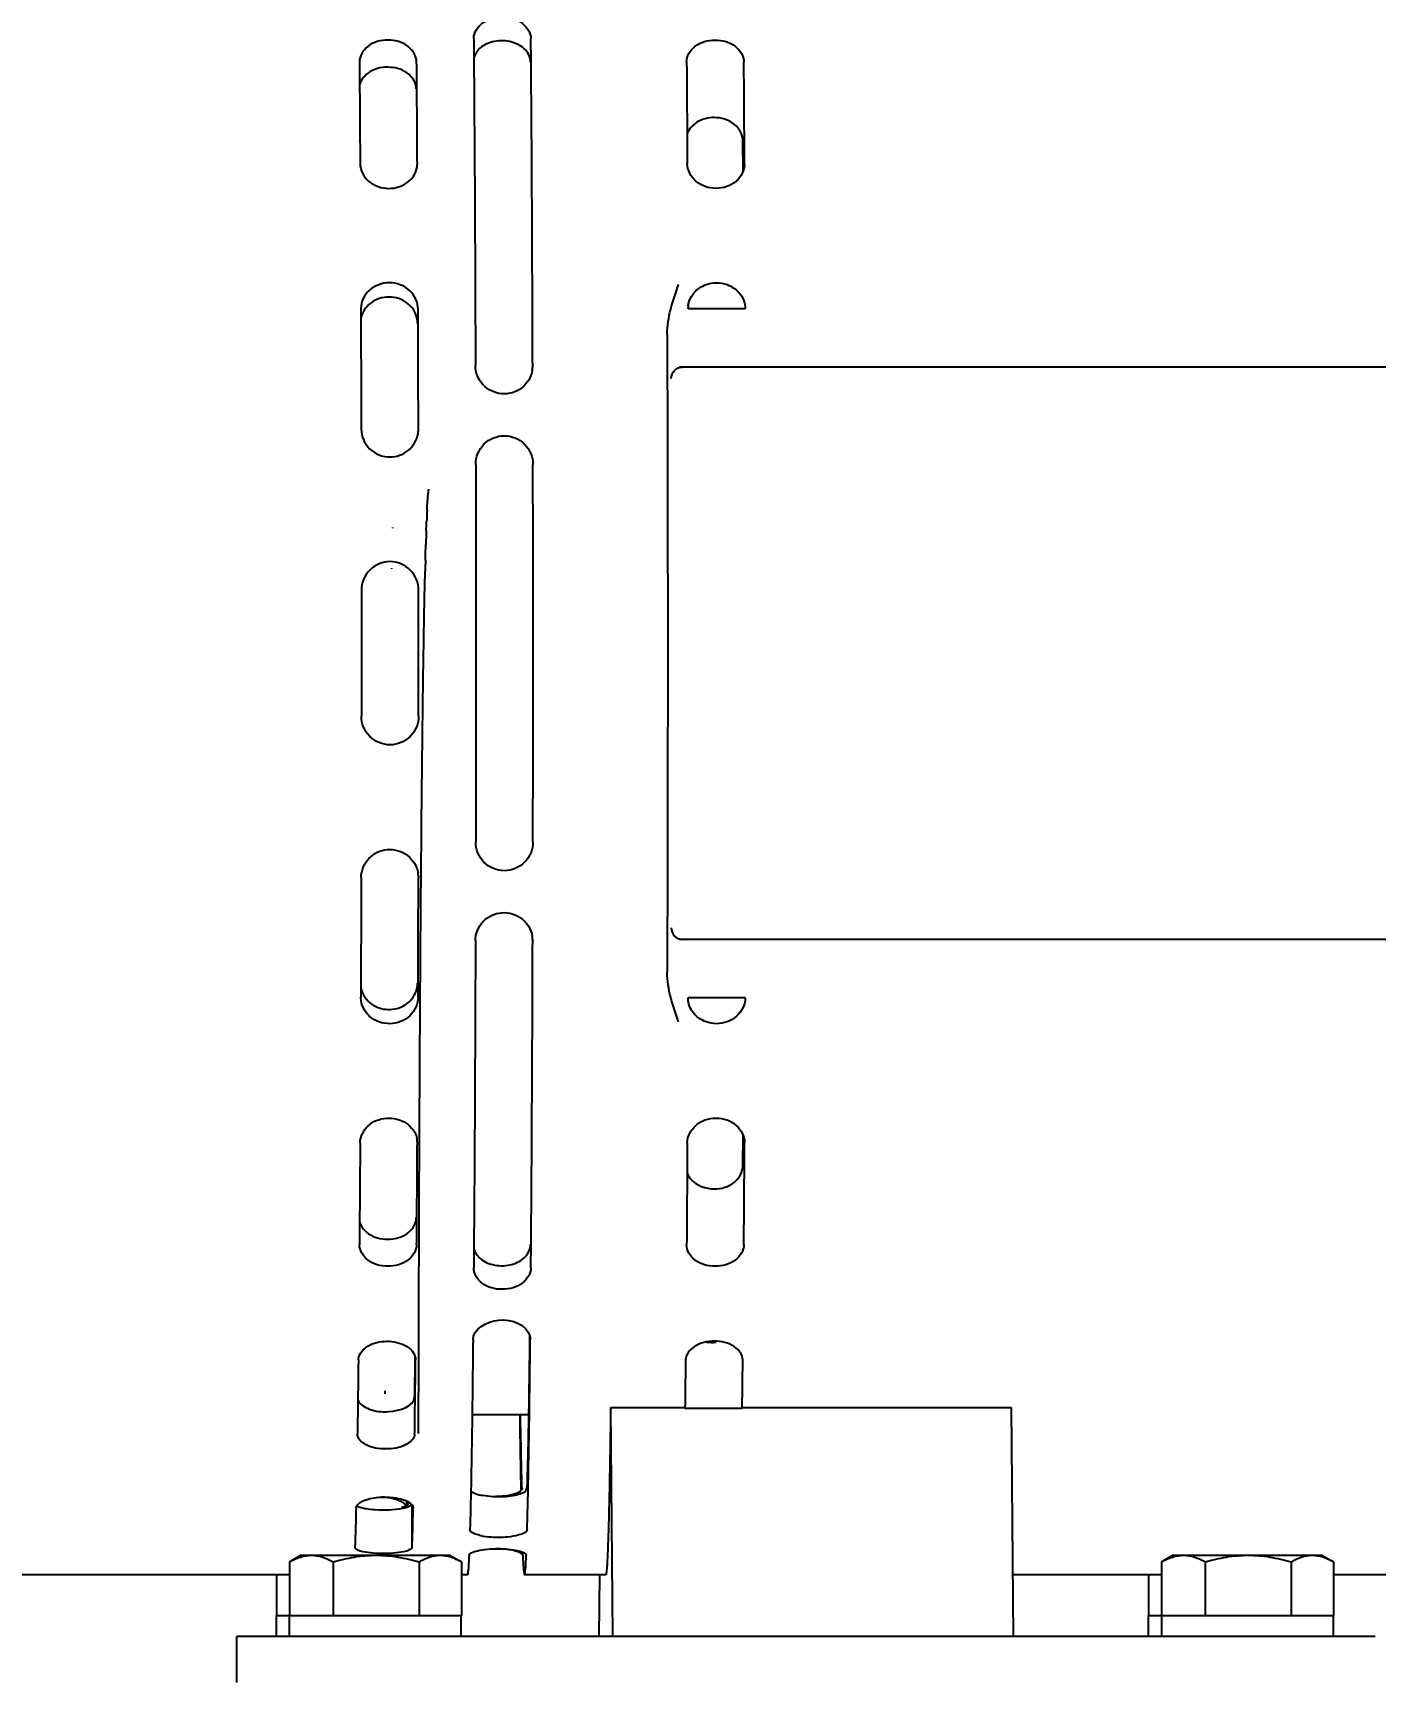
# Model space of a CAD drawing. Header units: millimetres. Extents: x 6781 to 13993, y -7973 to 4183.
# Drawn here: x 9689 to 9806.3, y 2970.1 to 3113.8 of the extents above; entities that cross this region are included whole.
import ezdxf

# ---------------------------------------------------------------- set-up
doc = ezdxf.new("R2010")
doc.units = ezdxf.units.MM
doc.header["$LTSCALE"] = 307.34
doc.header["$PDMODE"] = 3
doc.header["$PDSIZE"] = 8
doc.layers.get('0').update_dxf_attribs({"linetype": 'CONTINUOUS'})
doc.layers.get('Defpoints').update_dxf_attribs({"linetype": 'CONTINUOUS'})
doc.layers.add('02___PRT_ALL_AXES', color=7, linetype='CONTINUOUS')
doc.styles.get("Standard").update_dxf_attribs({"font": 'calibri.ttf'})
doc.dimstyles.new('DIMSTYLE_1', dxfattribs={"dimtxt": 40, "dimasz": 35, "dimexe": 1.5, "dimexo": 1, "dimgap": 1, "dimtad": 1, "dimdsep": 46, "dimtxsty": 'Standard', "dimblk": '_FILLED', "dimblk1": '_FILLED', "dimblk2": '_FILLED', "dimcen": 0.09, "dimazin": 2, "dimtp": 0.01, "dimtm": 0.01, "dimtfac": 1, "dimtofl": 0, "dimtmove": 0, "dimatfit": 3, "dimldrblk": '_FILLED', "dimfxl": 1, "dimtolj": 1, "dimarcsym": 0})
doc.dimstyles.new('DIMSTYLE_2', dxfattribs={"dimtxt": 35, "dimasz": 35, "dimexe": 1.5, "dimexo": 1, "dimgap": 0.875, "dimtad": 1, "dimdec": 0, "dimdsep": 46, "dimtxsty": 'Standard', "dimblk": '_FILLED', "dimblk1": '_FILLED', "dimblk2": '_FILLED', "dimcen": 0.09, "dimazin": 2, "dimtp": 0.01, "dimtm": 0.01, "dimtfac": 1, "dimtdec": 0, "dimtofl": 0, "dimtmove": 0, "dimatfit": 3, "dimldrblk": '_FILLED', "dimfxl": 1, "dimtolj": 1, "dimarcsym": 0})

# ---------------------------------------------------------------- blocks, each defined once
blk = doc.blocks.new('_FILLED')
at = {"color": 0, "linetype": 'ByBlock'}
blk.add_solid([(0, 0), (-1, 0.2143), (-1, -0.2143)], dxfattribs=at)
blk = doc.blocks.new('*D571')
at = {"color": 0, "linetype": 'Continuous', "lineweight": -2}
for p, q in [((9589.65, 3277.66), (10068.38, 3277.66)), ((10066.88, 3242.66), (10066.88, 3096.08)), ((9972.97, 3061.08), (10068.38, 3061.08))]:
    blk.add_line(p, q, dxfattribs=at)
at = {"layer": 'Defpoints', "color": 0}
for p in [(9588.65, 3277.66), (9971.97, 3061.08), (10066.88, 3061.08)]:
    blk.add_point(p, dxfattribs=at)
at = {"color": 0, "linetype": 'ByBlock', "lineweight": -2, "xscale": 35, "yscale": 35, "zscale": 35}
for p, rotation in [((10066.88, 3277.66), 90), ((10066.88, 3061.08), 270)]:
    blk.add_blockref('_FILLED', p, dxfattribs=dict(at, rotation=rotation))
at = {"color": 0, "lineweight": 25, "insert": (10048.25, 3169.37), "char_height": 35, "attachment_point": 5, "rotation": 90}
blk.add_mtext('\\A1;\\A1;217', dxfattribs=at)
blk = doc.blocks.new('*D575')
at = {"color": 0, "linetype": 'Continuous', "lineweight": -2}
for p, q in [((7353.4, 3070.86), (7353.4, 3460.04)), ((9985.73, 3045.68), (9985.73, 3460.04)), ((7388.4, 3458.54), (9950.73, 3458.54))]:
    blk.add_line(p, q, dxfattribs=at)
at = {"layer": 'Defpoints', "color": 0}
for p in [(9985.73, 3458.54), (7353.4, 3069.86), (9985.73, 3044.68)]:
    blk.add_point(p, dxfattribs=at)
at = {"color": 0, "linetype": 'ByBlock', "lineweight": -2, "xscale": 35, "yscale": 35, "zscale": 35, "rotation": 180}
blk.add_blockref('_FILLED', (7353.4, 3458.54), dxfattribs=at)
at = {"color": 0, "linetype": 'ByBlock', "lineweight": -2, "xscale": 35, "yscale": 35, "zscale": 35}
blk.add_blockref('_FILLED', (9985.73, 3458.54), dxfattribs=at)
at = {"color": 0, "lineweight": 25, "insert": (8687.25, 3479.94), "char_height": 40, "attachment_point": 5}
blk.add_mtext('\\A1;\\A1;C', dxfattribs=at)

msp = doc.modelspace()

# ---------------------------------------------------------------- linework, layer by layer
at = {"color": 0, "linetype": 'Continuous', "lineweight": 25}
for p, q in [((9727.51795, 3113.3433), (9727.5186, 3113.37879)), ((9727.51795, 3113.3433), (9727.53162, 3111.65931)), ((9751.05318, 3101.73369), (9751.03491, 3104.43011)), ((9717.65637, 3089.77707), (9717.65549, 3089.707)), ((9717.65549, 3089.707), (9717.65866, 3088.84929)), ((9746.24664, 3089.79019), (9746.24775, 3089.85493)), ((9746.24664, 3089.79019), (9746.24698, 3089.73747)), ((9751.24677, 3089.73747), (9746.24698, 3089.73747)), ((9751.24677, 3089.73747), (9751.24642, 3089.79019)), ((9732.67166, 3084.76446), (9732.67086, 3084.7192)), ((9862.96445, 3084.65845), (9745.50847, 3084.65845)), ((9722.68602, 3079.17197), (9722.68699, 3079.24538)), ((9723.3742, 3070.40615), (9723.37583, 3070.45395)), ((9723.37427, 3070.38052), (9723.3759, 3070.42734)), ((9723.37583, 3070.45395), (9723.38636, 3070.75462)), ((9723.38636, 3070.75462), (9723.39541, 3071.00218)), ((9723.39541, 3071.00218), (9723.4014, 3071.16001)), ((9723.27379, 3066.7768), (9723.27461, 3066.81508)), ((9723.18456, 3062.34104), (9723.18929, 3062.60782)), ((9723.04465, 3052.58287), (9723.04592, 3052.68923)), ((9723.04592, 3052.68923), (9723.05764, 3053.65798)), ((9723.00498, 3049.04359), (9723.00786, 3049.31453)), ((9722.68505, 3040.14484), (9722.68699, 3040.07152)), ((9732.67079, 3034.59771), (9732.67166, 3034.55244)), ((9862.96445, 3034.65845), (9745.50847, 3034.65845)), ((9722.86862, 3033.05203), (9722.87054, 3033.33146)), ((9717.65864, 3030.46153), (9717.65549, 3029.6099)), ((9722.84916, 3030.09177), (9722.85133, 3030.43306)), ((9717.65734, 3029.53979), (9717.65549, 3029.6099)), ((9746.24698, 3029.57944), (9746.24664, 3029.52671)), ((9746.24751, 3029.46197), (9746.24664, 3029.52671)), ((9746.24698, 3029.57944), (9751.24677, 3029.57944)), ((9751.24642, 3029.52671), (9751.24677, 3029.57944)), ((9751.03491, 3014.88679), (9751.05318, 3017.58301)), ((9722.77038, 3014.95988), (9722.77155, 3015.23607)), ((9727.53159, 3007.65427), (9727.51795, 3005.9736)), ((9727.51867, 3005.93811), (9727.51795, 3005.9736)), ((9732.40495, 3000.008), (9732.40084, 2999.6564)), ((9722.70917, 2994.93983), (9722.70974, 2995.21907)), ((9739.66421, 2973.75845), (9739.48912, 2993.75847)), ((9739.48912, 2993.75846), (9745.97884, 2993.75847)), ((9745.97955, 2993.67687), (9745.97884, 2993.75847)), ((9750.97934, 2993.67687), (9750.97862, 2993.75847)), ((9750.97862, 2993.75847), (9774.4876, 2993.75846)), ((9774.4876, 2993.75847), (9774.66269, 2973.75845)), ((9727.3814, 2993.15845), (9732.31051, 2993.15845)), ((9750.97934, 2993.67687), (9745.97955, 2993.67687)), ((9721.67895, 2985.21791), (9721.68007, 2985.58717)), ((9721.78738, 2985.39131), (9721.78222, 2985.53016)), ((9722.14128, 2981.57771), (9722.13013, 2985.25501)), ((9712.43688, 2980.85845), (9711.47121, 2980.30092)), ((9712.43688, 2980.85845), (9725.43688, 2980.85845)), ((9725.43688, 2980.85845), (9726.44211, 2980.2779)), ((9731.80418, 2980.86759), (9731.80418, 2981.13146)), ((9731.80418, 2980.86759), (9731.80496, 2980.85024)), ((9731.80418, 2980.86759), (9731.80496, 2980.85213)), ((9788.63356, 2980.85845), (9787.6679, 2980.30092)), ((9788.63356, 2980.85845), (9801.63356, 2980.85845)), ((9801.63356, 2980.85845), (9802.63879, 2980.2779)), ((9711.43165, 2980.2779), (9711.43165, 2975.55845)), ((9715.24491, 2980.2779), (9715.24491, 2975.55845)), ((9722.75013, 2980.2779), (9722.75013, 2975.55845)), ((9726.44211, 2980.2779), (9726.44211, 2975.55845)), ((9787.62834, 2980.2779), (9787.62834, 2975.55845)), ((9791.44159, 2980.2779), (9791.44159, 2975.55845)), ((9798.94682, 2980.2779), (9798.94682, 2975.55845)), ((9802.63879, 2980.2779), (9802.63879, 2975.55845)), ((9711.43165, 2979.15845), (9669.96081, 2979.15845)), ((9710.27482, 2979.15845), (9710.27482, 2975.55845)), ((9726.95833, 2979.15845), (9726.44211, 2979.15845)), ((9739.0578, 2979.15845), (9731.95811, 2979.15845)), ((9738.49872, 2979.16335), (9738.4514, 2973.75845)), ((9787.62834, 2979.15845), (9774.61541, 2979.15845)), ((9786.4715, 2979.15845), (9786.4715, 2975.55845)), ((9864.48773, 2979.15845), (9802.63879, 2979.15845)), ((9710.28005, 2975.55845), (9710.27482, 2975.55845)), ((9710.28005, 2973.75845), (9710.28005, 2975.55845)), ((9711.43688, 2975.55845), (9710.28135, 2975.55845)), ((9711.43688, 2973.75845), (9711.43688, 2975.55845)), ((9726.44211, 2975.55845), (9711.43819, 2975.55845)), ((9726.43688, 2973.75845), (9726.43688, 2975.55845)), ((9786.47673, 2975.55845), (9786.4715, 2975.55845)), ((9786.47673, 2973.75845), (9786.47673, 2975.55845)), ((9787.63356, 2975.55845), (9786.47804, 2975.55845)), ((9787.63356, 2973.75845), (9787.63356, 2975.55845)), ((9802.63879, 2975.55845), (9787.63487, 2975.55845)), ((9802.63356, 2973.75845), (9802.63356, 2975.55845)), ((9706.83581, 2969.75845), (9706.83581, 2973.75845)), ((9806.27828, 2973.75845), (9706.83616, 2973.75845))]:
    msp.add_line(p, q, dxfattribs=at)
for centre, radius, start, end in [((9720.76681, 3102.40653), 1.82808, 348.0010973, 0.2656655), ((9748.11254, 3089.80032), 1.86597, 173.5770271, 178.3227213), ((9719.79485, 3088.47239), 2.17503, 158.4550644, 165.5045349), ((9730.30002, 3084.75933), 2.37168, 350.383564, 359.0300999), ((9720.3076, 3079.242), 2.37944, 350.2096736, 358.3147728), ((9832.00206, 3067.02139), 108.6795, 177.3713153, 177.8175957), ((9801.23871, 3068.40897), 77.88488, 177.2297329, 177.3530821), ((9996.26905, 3061.27508), 273.04768, 178.1837742, 178.346233), ((9942.11591, 3062.98624), 218.86751, 178.0572234, 178.182198), ((10218.93756, 3055.28232), 495.7971, 178.5532491, 178.6671207), ((9720.30997, 3040.07467), 2.37707, 1.6922829, 9.4484369), ((9730.30089, 3034.55754), 2.37081, 0.9709617, 9.5828545), ((9720.7705, 3016.91036), 1.82438, 359.7342424, 11.4994217), ((9748.36317, 3003.64592), 4.18832, 263.1299905, 270.0004841), ((9748.36262, 3003.66698), 4.20938, 270.0080302, 274.5988382)]:
    msp.add_arc(centre, radius, start, end, dxfattribs=at)
for points, knots in [([(9727.51809, 3113.3788), (9727.52638, 3113.87983), (9728.23965, 3114.96904), (9730.02807, 3115.37432), (9731.80936, 3114.94223), (9732.51354, 3113.84574), (9732.51773, 3113.3433)], [0, 0, 0, 0, 0.22385861, 0.499498391, 0.775539173, 1, 1, 1, 1]), ([(9720.01936, 3113.21307), (9719.40311, 3113.21307), (9718.21934, 3112.93952), (9717.53079, 3111.82319), (9717.53477, 3111.31419)], [0, 0, 0, 0, 0.547649852, 1, 1, 1, 1]), ([(9722.53455, 3111.31419), (9722.53055, 3111.82658), (9721.82473, 3112.93594), (9720.63853, 3113.21307), (9720.01936, 3113.21307)], [0, 0, 0, 0, 0.452822338, 1, 1, 1, 1]), ([(9732.48467, 3111.29757), (9732.48139, 3111.68234), (9732.08212, 3112.52679), (9730.8222, 3113.16258), (9729.35952, 3113.22242), (9728.4168, 3112.81871), (9728.06754, 3112.50983)], [0, 0, 0, 0, 0.212223655, 0.464326241, 0.74284667, 1, 1, 1, 1]), ([(9732.67166, 3084.76446), (9732.66376, 3087.34653), (9732.62946, 3096.87289), (9732.57571, 3106.3992), (9732.51773, 3113.3433)], [0, 0, 0, 0, 0.271043671, 1, 1, 1, 1]), ([(9746.12352, 3111.31419), (9746.11955, 3111.82316), (9746.81541, 3112.93934), (9748.61226, 3113.36355), (9750.40616, 3112.93589), (9751.1193, 3111.82657), (9751.1233, 3111.31419)], [0, 0, 0, 0, 0.225539207, 0.498605495, 0.77294907, 1, 1, 1, 1]), ([(9727.53162, 3111.65931), (9727.5478, 3109.60969), (9727.61139, 3100.64484), (9727.6507, 3091.67983), (9727.67188, 3084.76446)], [0, 0, 0, 0, 0.228629459, 1, 1, 1, 1]), ([(9722.50428, 3108.95725), (9722.50051, 3109.43737), (9721.87676, 3110.4823), (9720.20918, 3110.98005), (9718.49559, 3110.69855), (9717.6581, 3109.79126), (9717.54395, 3109.30619)], [0, 0, 0, 0, 0.223546129, 0.492413195, 0.767985245, 1, 1, 1, 1]), ([(9722.59487, 3102.415), (9722.59037, 3103.1838), (9722.57237, 3106.15021), (9722.5517, 3109.11661), (9722.53455, 3111.31419)], [0, 0, 0, 0, 0.259167688, 1, 1, 1, 1]), ([(9746.12352, 3111.31419), (9746.12909, 3110.60067), (9746.15143, 3107.63429), (9746.17067, 3104.66789), (9746.18384, 3102.415)], [0, 0, 0, 0, 0.240535737, 1, 1, 1, 1]), ([(9751.18362, 3102.415), (9751.17913, 3103.1838), (9751.16113, 3106.15021), (9751.14046, 3109.11661), (9751.1233, 3111.31419)], [0, 0, 0, 0, 0.259167688, 1, 1, 1, 1]), ([(9717.54994, 3109.30585), (9717.55402, 3108.74763), (9717.57035, 3106.45069), (9717.58492, 3104.15374), (9717.59509, 3102.415)], [0, 0, 0, 0, 0.243026975, 1, 1, 1, 1]), ([(9748.52131, 3106.45266), (9748.26443, 3106.45266), (9747.33582, 3106.34863), (9746.42037, 3105.70771), (9746.16235, 3105.0773)], [0, 0, 0, 0, 0.273845428, 1, 1, 1, 1]), ([(9751.03491, 3104.43011), (9751.03127, 3104.96714), (9750.36045, 3106.12258), (9749.14401, 3106.45266), (9748.52131, 3106.45266)], [0, 0, 0, 0, 0.463069955, 1, 1, 1, 1]), ([(9717.59509, 3102.415), (9717.59837, 3101.85406), (9718.23482, 3100.65523), (9719.47957, 3100.2688), (9720.1071, 3100.2688)], [0, 0, 0, 0, 0.471994048, 1, 1, 1, 1]), ([(9720.1071, 3100.2688), (9720.66479, 3100.2688), (9721.76342, 3100.5769), (9722.45003, 3101.53141), (9722.55495, 3102.02648)], [0, 0, 0, 0, 0.5242688, 1, 1, 1, 1]), ([(9751.18362, 3102.415), (9751.18689, 3101.85657), (9750.55624, 3100.65312), (9748.69276, 3100.06559), (9746.83141, 3100.6554), (9746.18712, 3101.85408), (9746.18384, 3102.415)], [0, 0, 0, 0, 0.235415321, 0.499013969, 0.763531959, 1, 1, 1, 1]), ([(9720.14631, 3092.01963), (9719.52722, 3092.01963), (9718.26382, 3091.59), (9717.67344, 3090.36329), (9717.65638, 3089.77715)], [0, 0, 0, 0, 0.513562816, 1, 1, 1, 1]), ([(9722.65528, 3089.707), (9722.65303, 3090.30531), (9722.069, 3091.57192), (9720.77841, 3092.01963), (9720.14631, 3092.01963)], [0, 0, 0, 0, 0.486270666, 1, 1, 1, 1]), ([(9746.29481, 3090.22362), (9746.41916, 3090.76752), (9746.94109, 3091.45124), (9747.62524, 3091.78867), (9747.81664, 3091.85845)], [0, 0, 0, 0, 0.73252527, 1, 1, 1, 1]), ([(9749.65481, 3091.85845), (9750.10513, 3091.69475), (9750.89829, 3091.14123), (9751.24361, 3090.22166), (9751.24642, 3089.79019)], [0, 0, 0, 0, 0.526177409, 1, 1, 1, 1]), ([(9722.6197, 3088.46789), (9722.61768, 3088.99975), (9722.16068, 3090.1206), (9720.57015, 3090.92183), (9718.80835, 3090.66488), (9717.97103, 3089.77552), (9717.77179, 3089.27112)], [0, 0, 0, 0, 0.241581521, 0.49557576, 0.753667044, 1, 1, 1, 1]), ([(9746.25828, 3090.00906), (9746.26231, 3090.04495), (9746.27248, 3090.11685), (9746.28669, 3090.18807), (9746.29481, 3090.22362)], [0, 0, 0, 0, 0.49752863, 1, 1, 1, 1]), ([(9717.65866, 3088.84929), (9717.66152, 3088.06133), (9717.6726, 3084.86003), (9717.68156, 3081.65873), (9717.68721, 3079.24538)], [0, 0, 0, 0, 0.246137487, 1, 1, 1, 1]), ([(9722.68699, 3079.24538), (9722.68491, 3080.1312), (9722.67616, 3083.61841), (9722.66504, 3087.10562), (9722.65528, 3089.707)], [0, 0, 0, 0, 0.254018076, 1, 1, 1, 1]), ([(9744.42216, 3087.53119), (9744.42993, 3085.27282), (9744.45749, 3075.98193), (9744.46861, 3066.69099), (9744.46861, 3059.65845)], [0, 0, 0, 0, 0.243074253, 1, 1, 1, 1]), ([(9732.63837, 3084.36314), (9732.53961, 3083.7793), (9731.84946, 3082.63628), (9729.94849, 3082.09087), (9728.16874, 3082.94107), (9727.67369, 3084.17526), (9727.67188, 3084.76446)], [0, 0, 0, 0, 0.246887919, 0.500961667, 0.754335663, 1, 1, 1, 1]), ([(9744.77243, 3083.65845), (9744.77278, 3083.91289), (9744.98593, 3084.44409), (9745.51769, 3084.65845), (9745.77373, 3084.65845)], [0, 0, 0, 0, 0.498428969, 1, 1, 1, 1]), ([(9717.68721, 3079.24538), (9717.68867, 3078.62089), (9718.24044, 3077.31419), (9719.55545, 3076.80273), (9720.19244, 3076.80273)], [0, 0, 0, 0, 0.495049041, 1, 1, 1, 1]), ([(9720.19244, 3076.80273), (9720.76356, 3076.80273), (9721.93409, 3077.20784), (9722.55701, 3078.28417), (9722.65238, 3078.83739)], [0, 0, 0, 0, 0.504299282, 1, 1, 1, 1]), ([(9727.6934, 3076.15845), (9727.69216, 3076.79135), (9728.21741, 3078.11976), (9729.54639, 3078.6584), (9730.18801, 3078.65819)], [0, 0, 0, 0, 0.496577563, 1, 1, 1, 1]), ([(9730.18801, 3078.65819), (9730.83065, 3078.65798), (9732.16055, 3078.11971), (9732.69194, 3076.79229), (9732.69318, 3076.15845)], [0, 0, 0, 0, 0.503443614, 1, 1, 1, 1]), ([(9727.6934, 3076.15845), (9727.69606, 3074.79635), (9727.70541, 3069.29635), (9727.70934, 3063.79635), (9727.70934, 3059.65845)], [0, 0, 0, 0, 0.247656121, 1, 1, 1, 1]), ([(9732.70912, 3059.65845), (9732.70912, 3061.04262), (9732.7078, 3066.54263), (9732.70122, 3072.04263), (9732.69318, 3076.15845)], [0, 0, 0, 0, 0.25166759, 1, 1, 1, 1]), ([(9723.44485, 3072.17326), (9723.45759, 3072.43636), (9723.48661, 3072.8741), (9723.51275, 3073.48117), (9723.57682, 3073.74929), (9723.58081, 3073.97967), (9723.62137, 3073.97967)], [0, 0, 0, 0, 0.434045749, 0.745168958, 0.933166779, 1, 1, 1, 1]), ([(9720.20595, 3067.65845), (9719.56784, 3067.65845), (9718.23927, 3067.1243), (9717.70761, 3065.79553), (9717.70802, 3065.15845)], [0, 0, 0, 0, 0.500404087, 1, 1, 1, 1]), ([(9722.7078, 3065.15845), (9722.7074, 3065.79584), (9722.17342, 3067.12421), (9720.84449, 3067.65845), (9720.20595, 3067.65845)], [0, 0, 0, 0, 0.499549161, 1, 1, 1, 1]), ([(9723.18929, 3062.60782), (9723.196, 3062.98361), (9723.22157, 3064.3742), (9723.2502, 3065.76474), (9723.27378, 3066.77946)], [0, 0, 0, 0, 0.270227428, 1, 1, 1, 1]), ([(9723.05764, 3053.65798), (9723.06594, 3054.33286), (9723.09784, 3056.83731), (9723.13417, 3059.3417), (9723.16456, 3061.17118)], [0, 0, 0, 0, 0.269470109, 1, 1, 1, 1]), ([(9727.70934, 3059.65845), (9727.70934, 3058.27428), (9727.70801, 3052.77428), (9727.70144, 3047.27427), (9727.6934, 3043.15845)], [0, 0, 0, 0, 0.25166759, 1, 1, 1, 1]), ([(9732.69318, 3043.15845), (9732.69584, 3044.52056), (9732.70519, 3050.02055), (9732.70912, 3055.52056), (9732.70912, 3059.65845)], [0, 0, 0, 0, 0.247656121, 1, 1, 1, 1]), ([(9744.46861, 3059.65845), (9744.46861, 3057.28984), (9744.46476, 3047.99892), (9744.44599, 3038.70799), (9744.42216, 3031.78572)], [0, 0, 0, 0, 0.254938064, 1, 1, 1, 1]), ([(9720.20595, 3051.65872), (9719.56786, 3051.65892), (9718.23934, 3052.19261), (9717.70761, 3053.52142), (9717.70802, 3054.15845)], [0, 0, 0, 0, 0.500411764, 1, 1, 1, 1]), ([(9722.7078, 3054.15845), (9722.7074, 3053.52109), (9722.17328, 3052.19293), (9720.84444, 3051.65852), (9720.20595, 3051.65872)], [0, 0, 0, 0, 0.499559813, 1, 1, 1, 1]), ([(9722.87054, 3033.33146), (9722.87884, 3034.53842), (9722.91166, 3039.09271), (9722.95055, 3043.64695), (9722.98391, 3046.9942)], [0, 0, 0, 0, 0.26501527, 1, 1, 1, 1]), ([(9717.68721, 3040.07152), (9717.68859, 3040.66486), (9718.18878, 3041.90252), (9719.97109, 3042.73646), (9721.86522, 3042.1958), (9722.55723, 3041.05191), (9722.65479, 3040.46489)], [0, 0, 0, 0, 0.247327367, 0.499485269, 0.751954466, 1, 1, 1, 1]), ([(9730.18801, 3040.65871), (9729.54639, 3040.65892), (9728.21736, 3041.19685), (9727.69216, 3042.52553), (9727.6934, 3043.15845)], [0, 0, 0, 0, 0.503411748, 1, 1, 1, 1]), ([(9732.69318, 3043.15845), (9732.69194, 3042.52463), (9732.16049, 3041.19749), (9730.83065, 3040.6585), (9730.18801, 3040.65871)], [0, 0, 0, 0, 0.496545682, 1, 1, 1, 1]), ([(9717.68721, 3040.07152), (9717.6853, 3039.2591), (9717.67731, 3036.05576), (9717.66732, 3032.85243), (9717.65864, 3030.46153)], [0, 0, 0, 0, 0.253618695, 1, 1, 1, 1]), ([(9722.65528, 3029.6099), (9722.65849, 3030.46666), (9722.67093, 3033.95386), (9722.68083, 3037.44107), (9722.68699, 3040.07152)], [0, 0, 0, 0, 0.245685307, 1, 1, 1, 1]), ([(9727.67188, 3034.55244), (9727.67369, 3035.14177), (9728.16909, 3036.37621), (9729.94944, 3037.22643), (9731.85069, 3036.67988), (9732.54019, 3035.53622), (9732.63862, 3034.95222)], [0, 0, 0, 0, 0.245665022, 0.499061344, 0.753125572, 1, 1, 1, 1]), ([(9744.77243, 3035.65845), (9744.77278, 3035.40402), (9744.98593, 3034.87282), (9745.51769, 3034.65845), (9745.77373, 3034.65845)], [0, 0, 0, 0, 0.498427995, 1, 1, 1, 1]), ([(9727.67188, 3034.55244), (9727.6645, 3032.14029), (9727.63256, 3023.17416), (9727.58333, 3014.20808), (9727.53159, 3007.65427)], [0, 0, 0, 0, 0.269029353, 1, 1, 1, 1]), ([(9732.51773, 3005.9736), (9732.53573, 3008.12882), (9732.60662, 3017.65498), (9732.64909, 3027.18134), (9732.67166, 3034.55244)], [0, 0, 0, 0, 0.2262434, 1, 1, 1, 1]), ([(9718.02408, 3029.58023), (9718.31706, 3029.16538), (9719.22417, 3028.51793), (9720.85376, 3028.48247), (9722.23753, 3029.33269), (9722.61784, 3030.35942), (9722.6197, 3030.84902)], [0, 0, 0, 0, 0.24959295, 0.507716198, 0.759391219, 1, 1, 1, 1]), ([(9722.77155, 3015.23607), (9722.77696, 3016.51725), (9722.79906, 3021.46917), (9722.82594, 3026.42107), (9722.84916, 3030.09177)], [0, 0, 0, 0, 0.258723956, 1, 1, 1, 1]), ([(9722.65528, 3029.6099), (9722.65305, 3029.01721), (9722.07281, 3027.76298), (9720.18828, 3027.07259), (9718.28449, 3027.70941), (9717.67367, 3028.94806), (9717.65639, 3029.53977)], [0, 0, 0, 0, 0.243328022, 0.500278846, 0.756975685, 1, 1, 1, 1]), ([(9747.81664, 3027.45845), (9747.37929, 3027.61792), (9746.60648, 3028.1528), (9746.25957, 3029.04107), (9746.24737, 3029.46196)], [0, 0, 0, 0, 0.525066807, 1, 1, 1, 1]), ([(9751.23199, 3029.30784), (9751.20759, 3029.11224), (9750.97929, 3028.29987), (9750.25304, 3027.67593), (9749.65481, 3027.45845)], [0, 0, 0, 0, 0.236447279, 1, 1, 1, 1]), ([(9751.24642, 3029.52671), (9751.24618, 3029.49034), (9751.24351, 3029.41719), (9751.23654, 3029.34433), (9751.23199, 3029.30784)], [0, 0, 0, 0, 0.497295405, 1, 1, 1, 1]), ([(9717.59509, 3016.9019), (9717.59818, 3017.43125), (9718.16585, 3018.56318), (9719.88239, 3019.22298), (9721.68012, 3018.82271), (9722.4508, 3017.80411), (9722.55827, 3017.27407)], [0, 0, 0, 0, 0.234440325, 0.495786172, 0.760480927, 1, 1, 1, 1]), ([(9746.18384, 3016.9019), (9746.18712, 3017.46283), (9746.83147, 3018.6615), (9748.69281, 3019.25131), (9750.5563, 3018.66378), (9751.18689, 3017.46032), (9751.18362, 3016.9019)], [0, 0, 0, 0, 0.236470747, 0.50099388, 0.76458736, 1, 1, 1, 1]), ([(9717.59509, 3016.9019), (9717.59163, 3016.31156), (9717.5778, 3014.01275), (9717.56239, 3011.71396), (9717.5499, 3010.00552)], [0, 0, 0, 0, 0.256805061, 1, 1, 1, 1]), ([(9722.53455, 3008.00271), (9722.54012, 3008.71623), (9722.56245, 3011.68261), (9722.58169, 3014.64902), (9722.59487, 3016.9019)], [0, 0, 0, 0, 0.240535737, 1, 1, 1, 1]), ([(9746.18384, 3016.9019), (9746.17935, 3016.1331), (9746.16134, 3013.16669), (9746.14067, 3010.2003), (9746.12352, 3008.00271)], [0, 0, 0, 0, 0.259167688, 1, 1, 1, 1]), ([(9751.1233, 3008.00271), (9751.12887, 3008.71623), (9751.15121, 3011.68261), (9751.17045, 3014.64902), (9751.18362, 3016.9019)], [0, 0, 0, 0, 0.240535737, 1, 1, 1, 1]), ([(9746.16235, 3014.23962), (9746.24566, 3014.03606), (9746.76824, 3013.23021), (9747.79972, 3012.86425), (9748.52131, 3012.86425)], [0, 0, 0, 0, 0.233605778, 1, 1, 1, 1]), ([(9748.52131, 3012.86425), (9749.14401, 3012.86425), (9750.36045, 3013.19433), (9751.03127, 3014.34976), (9751.03491, 3014.88679)], [0, 0, 0, 0, 0.53693055, 1, 1, 1, 1]), ([(9722.70974, 2995.21907), (9722.71261, 2996.63705), (9722.72508, 3002.20064), (9722.74231, 3007.76422), (9722.75816, 3011.90982)], [0, 0, 0, 0, 0.254866512, 1, 1, 1, 1]), ([(9717.54518, 3010.00532), (9717.66101, 3009.52075), (9718.50046, 3008.6167), (9720.2127, 3008.33712), (9721.87818, 3008.83615), (9722.50051, 3009.88), (9722.50428, 3010.35965)], [0, 0, 0, 0, 0.232147005, 0.507769478, 0.776495789, 1, 1, 1, 1]), ([(9722.53455, 3008.00271), (9722.53055, 3007.49033), (9721.81735, 3006.38101), (9720.02346, 3005.95336), (9718.2266, 3006.37756), (9717.53079, 3007.49375), (9717.53477, 3008.00271)], [0, 0, 0, 0, 0.227054026, 0.501403089, 0.774463854, 1, 1, 1, 1]), ([(9728.0863, 3006.79049), (9728.43865, 3006.48632), (9729.38064, 3006.09237), (9730.8367, 3006.15847), (9732.0865, 3006.79679), (9732.48141, 3007.63652), (9732.48467, 3008.01933)], [0, 0, 0, 0, 0.257866255, 0.536273791, 0.787925448, 1, 1, 1, 1]), ([(9751.1233, 3008.00271), (9751.1193, 3007.49033), (9750.4061, 3006.38101), (9748.61222, 3005.95336), (9746.81535, 3006.37756), (9746.11955, 3007.49375), (9746.12352, 3008.00271)], [0, 0, 0, 0, 0.227054026, 0.501403089, 0.774463854, 1, 1, 1, 1]), ([(9732.51773, 3005.9736), (9732.51354, 3005.47116), (9731.80925, 3004.37467), (9730.02799, 3003.94256), (9728.23953, 3004.34787), (9727.52638, 3005.43708), (9727.51809, 3005.93811)], [0, 0, 0, 0, 0.224463642, 0.500518945, 0.776145059, 1, 1, 1, 1]), ([(9727.45917, 2999.67356), (9727.46904, 3000.62047), (9729.77788, 3002.01269), (9732.1242, 3000.99278), (9732.40925, 3000.0244)], [0, 0, 0, 0, 0.484025457, 1, 1, 1, 1]), ([(9717.44068, 2997.91759), (9717.44539, 2998.34042), (9718.13558, 2999.25843), (9719.43044, 2999.59236), (9720.59332, 2999.53844), (9721.59556, 2999.24085), (9722.24803, 2998.69477), (9722.38816, 2998.25702)], [0, 0, 0, 0, 0.207711393, 0.484386304, 0.633351972, 0.774226165, 1, 1, 1, 1]), ([(9727.45917, 2999.67356), (9727.44578, 2998.38891), (9727.39631, 2993.99266), (9727.33468, 2989.59648), (9727.27137, 2986.4853)], [0, 0, 0, 0, 0.29221176, 1, 1, 1, 1]), ([(9732.40084, 2999.6564), (9732.38489, 2998.305), (9732.32815, 2993.99155), (9732.26063, 2989.67795), (9732.17325, 2986.71688)], [0, 0, 0, 0, 0.313292265, 1, 1, 1, 1]), ([(9732.19234, 2983.17356), (9732.22069, 2984.17134), (9732.34729, 2989.6707), (9732.41202, 2995.17123), (9732.45896, 2999.67356)], [0, 0, 0, 0, 0.181462758, 1, 1, 1, 1]), ([(9748.54704, 2999.55726), (9747.93377, 2999.55726), (9746.836, 2999.35408), (9746.03453, 2998.3746), (9746.02943, 2997.91759)], [0, 0, 0, 0, 0.572986589, 1, 1, 1, 1]), ([(9751.02922, 2997.91759), (9751.03426, 2998.3701), (9750.25121, 2999.36002), (9749.15703, 2999.55726), (9748.54704, 2999.55726)], [0, 0, 0, 0, 0.425908917, 1, 1, 1, 1]), ([(9722.38265, 2998.1302), (9722.37888, 2997.83143), (9722.36412, 2996.68668), (9722.34814, 2995.54195), (9722.33545, 2994.69599)], [0, 0, 0, 0, 0.260989427, 1, 1, 1, 1]), ([(9717.44068, 2997.91759), (9717.43729, 2997.6139), (9717.42396, 2996.43933), (9717.40966, 2995.26476), (9717.39841, 2994.39389)], [0, 0, 0, 0, 0.258545234, 1, 1, 1, 1]), ([(9722.35744, 2991.45195), (9722.36489, 2991.95239), (9722.3957, 2994.10756), (9722.42201, 2996.26279), (9722.44046, 2997.91759)], [0, 0, 0, 0, 0.232205504, 1, 1, 1, 1]), ([(9746.02943, 2997.91759), (9746.02541, 2997.55668), (9746.00962, 2996.17029), (9745.99248, 2994.78392), (9745.97884, 2993.75847)], [0, 0, 0, 0, 0.260323246, 1, 1, 1, 1]), ([(9750.97862, 2993.75847), (9750.98304, 2994.09059), (9751.00105, 2995.47695), (9751.01746, 2996.86332), (9751.02922, 2997.91759)], [0, 0, 0, 0, 0.23956248, 1, 1, 1, 1]), ([(9717.39841, 2994.39389), (9717.39513, 2994.13982), (9717.38224, 2993.15917), (9717.36847, 2992.17852), (9717.35766, 2991.45195)], [0, 0, 0, 0, 0.259074229, 1, 1, 1, 1]), ([(9717.39737, 2994.39537), (9717.56167, 2994.01509), (9718.5697, 2993.46936), (9720.21843, 2993.2641), (9722.32258, 2993.83837), (9722.33545, 2994.69599)], [0, 0, 0, 0, 0.223782326, 0.536658069, 1, 1, 1, 1]), ([(9739.48912, 2993.75847), (9739.46131, 2991.66702), (9739.41752, 2988.7375), (9739.34312, 2985.11724), (9739.29094, 2983.04339), (9739.23655, 2981.42298), (9739.19105, 2980.34508), (9739.14695, 2979.7321), (9739.12447, 2979.41899), (9739.09217, 2979.27522), (9739.07964, 2979.1585), (9739.0578, 2979.1585)], [0, 0, 0, 0, 0.429328777, 0.60130789, 0.74340369, 0.854816757, 0.934934706, 0.96309552, 0.983285326, 0.995517187, 1, 1, 1, 1]), ([(9731.535, 2993.15042), (9731.54344, 2992.53326), (9731.57521, 2990.31148), (9731.61243, 2988.08977), (9731.64507, 2986.4853)], [0, 0, 0, 0, 0.277772297, 1, 1, 1, 1]), ([(9731.74298, 2986.71688), (9731.73007, 2987.15439), (9731.67313, 2989.29518), (9731.63361, 2991.4364), (9731.60562, 2993.14)], [0, 0, 0, 0, 0.204387405, 1, 1, 1, 1]), ([(9722.35744, 2991.45195), (9722.35155, 2991.05617), (9721.43172, 2990.24579), (9719.84248, 2990.09902), (9718.253, 2990.23767), (9717.35185, 2991.06201), (9717.35766, 2991.45195)], [0, 0, 0, 0, 0.198787228, 0.502438929, 0.804145497, 1, 1, 1, 1]), ([(9727.26712, 2986.50392), (9727.51861, 2986.23583), (9728.52094, 2986.02536), (9729.98966, 2985.95394), (9731.2151, 2986.06524), (9732.16555, 2986.45582), (9732.17325, 2986.71688)], [0, 0, 0, 0, 0.213116527, 0.546365233, 0.848581968, 1, 1, 1, 1]), ([(9731.72683, 2986.62311), (9731.71889, 2986.60198), (9731.69657, 2986.55942), (9731.66647, 2986.52219), (9731.64933, 2986.50392)], [0, 0, 0, 0, 0.473978545, 1, 1, 1, 1]), ([(9731.74298, 2986.71688), (9731.74344, 2986.70115), (9731.74113, 2986.66912), (9731.73252, 2986.63822), (9731.72683, 2986.62311)], [0, 0, 0, 0, 0.493554758, 1, 1, 1, 1]), ([(9717.2391, 2984.9769), (9717.23987, 2985.01023), (9717.25182, 2985.07957), (9717.28102, 2985.14324), (9717.29919, 2985.17432)], [0, 0, 0, 0, 0.480810203, 1, 1, 1, 1]), ([(9717.29919, 2985.17432), (9717.46287, 2985.45428), (9718.29463, 2985.81995), (9719.59614, 2986.00518), (9720.96501, 2985.8815), (9721.84594, 2985.56937), (9722.09352, 2985.30333)], [0, 0, 0, 0, 0.191026481, 0.483475355, 0.7859284, 1, 1, 1, 1]), ([(9720.88176, 2985.67548), (9720.77966, 2985.71346), (9720.31774, 2985.85831), (9719.83329, 2985.92383), (9719.45914, 2985.94209)], [0, 0, 0, 0, 0.225296899, 1, 1, 1, 1]), ([(9721.39076, 2985.07361), (9721.36379, 2985.0643), (9721.30754, 2985.04621), (9721.25069, 2985.03012), (9721.22117, 2985.02224)], [0, 0, 0, 0, 0.482830209, 1, 1, 1, 1]), ([(9721.4024, 2985.40431), (9721.37962, 2985.42157), (9721.33145, 2985.45553), (9721.28138, 2985.48661), (9721.25523, 2985.50194)], [0, 0, 0, 0, 0.485259363, 1, 1, 1, 1]), ([(9721.3317, 2984.97547), (9721.42551, 2984.99463), (9721.68912, 2985.0622), (9721.99534, 2985.15047), (9722.09851, 2985.30306)], [0, 0, 0, 0, 0.342015248, 1, 1, 1, 1]), ([(9721.61749, 2985.1737), (9721.58454, 2985.15439), (9721.51017, 2985.11771), (9721.43284, 2985.08815), (9721.39076, 2985.07361)], [0, 0, 0, 0, 0.461707183, 1, 1, 1, 1]), ([(9721.68296, 2985.21752), (9721.67297, 2985.20978), (9721.65157, 2985.19448), (9721.62925, 2985.18059), (9721.61749, 2985.1737)], [0, 0, 0, 0, 0.481086062, 1, 1, 1, 1]), ([(9721.72403, 2985.25369), (9721.71783, 2985.24739), (9721.70452, 2985.23488), (9721.69041, 2985.22328), (9721.68296, 2985.21752)], [0, 0, 0, 0, 0.484209772, 1, 1, 1, 1]), ([(9721.76848, 2985.31292), (9721.763, 2985.30248), (9721.74949, 2985.28159), (9721.73311, 2985.26293), (9721.72403, 2985.25369)], [0, 0, 0, 0, 0.476453762, 1, 1, 1, 1]), ([(9721.78738, 2985.39131), (9721.78788, 2985.37812), (9721.78501, 2985.35075), (9721.77494, 2985.32524), (9721.76848, 2985.31292)], [0, 0, 0, 0, 0.486907836, 1, 1, 1, 1]), ([(9722.09352, 2985.30333), (9722.10078, 2985.29552), (9722.11479, 2985.27985), (9722.1281, 2985.26357), (9722.13446, 2985.25541)], [0, 0, 0, 0, 0.507493362, 1, 1, 1, 1]), ([(9727.27137, 2986.4853), (9727.26515, 2986.17958), (9727.24186, 2985.0756), (9727.21524, 2983.97169), (9727.19255, 2983.17356)], [0, 0, 0, 0, 0.276918263, 1, 1, 1, 1]), ([(9731.32296, 2986.29489), (9731.20771, 2986.24481), (9730.60358, 2986.05114), (9729.96486, 2985.99636), (9729.45857, 2985.98551)], [0, 0, 0, 0, 0.198797855, 1, 1, 1, 1]), ([(9717.2391, 2984.9769), (9717.2315, 2984.64907), (9717.20389, 2983.51588), (9717.17144, 2982.38277), (9717.1415, 2981.57771)], [0, 0, 0, 0, 0.289285696, 1, 1, 1, 1]), ([(9718.11797, 2984.93451), (9718.37382, 2984.89312), (9719.44259, 2984.79221), (9720.53359, 2984.81241), (9721.3317, 2984.97547)], [0, 0, 0, 0, 0.241374744, 1, 1, 1, 1]), ([(9722.14128, 2981.57771), (9722.15015, 2981.81607), (9722.18902, 2982.94894), (9722.21813, 2984.08212), (9722.23888, 2984.9769)], [0, 0, 0, 0, 0.210421977, 1, 1, 1, 1]), ([(9732.19234, 2983.17356), (9732.18366, 2982.86836), (9731.05261, 2982.45372), (9729.67156, 2982.39062), (9728.3091, 2982.44038), (9727.18412, 2982.87691), (9727.19255, 2983.17356)], [0, 0, 0, 0, 0.169994578, 0.50364524, 0.834766485, 1, 1, 1, 1]), ([(9711.43165, 2980.2779), (9711.73131, 2980.44816), (9712.3404, 2980.73889), (9713.01286, 2980.85845), (9713.33828, 2980.85845)], [0, 0, 0, 0, 0.514345039, 1, 1, 1, 1]), ([(9713.33828, 2980.85845), (9713.6637, 2980.85845), (9714.33616, 2980.73888), (9714.94525, 2980.44816), (9715.24491, 2980.2779)], [0, 0, 0, 0, 0.485655502, 1, 1, 1, 1]), ([(9715.24491, 2980.2779), (9715.85461, 2980.45391), (9717.09241, 2980.74764), (9718.36316, 2980.85845), (9718.99752, 2980.85845)], [0, 0, 0, 0, 0.500094242, 1, 1, 1, 1]), ([(9722.14128, 2981.57771), (9722.13754, 2981.47706), (9721.85126, 2981.26703), (9721.02452, 2981.06981), (9719.62277, 2980.95532), (9718.22738, 2981.07295), (9717.41084, 2981.26178), (9717.13789, 2981.48076), (9717.1415, 2981.57771)], [0, 0, 0, 0, 0.057132004, 0.166559337, 0.503646023, 0.838198489, 0.944968694, 1, 1, 1, 1]), ([(9718.99752, 2980.85845), (9719.63188, 2980.85845), (9720.90263, 2980.74763), (9722.14043, 2980.45391), (9722.75013, 2980.2779)], [0, 0, 0, 0, 0.499905821, 1, 1, 1, 1]), ([(9722.75013, 2980.2779), (9723.03953, 2980.44773), (9723.62752, 2980.73813), (9724.28078, 2980.85845), (9724.59612, 2980.85845)], [0, 0, 0, 0, 0.515525916, 1, 1, 1, 1]), ([(9724.59612, 2980.85845), (9724.90442, 2980.85845), (9725.54248, 2980.74378), (9726.11898, 2980.46465), (9726.40255, 2980.30092)], [0, 0, 0, 0, 0.484947068, 1, 1, 1, 1]), ([(9727.11226, 2980.86759), (9727.10119, 2980.61889), (9727.07482, 2980.20526), (9727.05534, 2979.62974), (9726.99383, 2979.37815), (9726.99633, 2979.1584), (9726.95833, 2979.1584)], [0, 0, 0, 0, 0.434048028, 0.745561745, 0.933755567, 1, 1, 1, 1]), ([(9727.11226, 2980.86759), (9727.11646, 2980.96185), (9727.41201, 2981.1481), (9728.21569, 2981.36123), (9729.63056, 2981.48858), (9731.04174, 2981.35723), (9731.83215, 2981.15434), (9732.11607, 2980.95789), (9732.11205, 2980.86759)], [0, 0, 0, 0, 0.053822609, 0.16283588, 0.503817003, 0.842159512, 0.948441925, 1, 1, 1, 1]), ([(9731.36686, 2981.17226), (9731.24644, 2981.21259), (9730.62185, 2981.37174), (9729.97458, 2981.42244), (9729.45837, 2981.43124)], [0, 0, 0, 0, 0.197425208, 1, 1, 1, 1]), ([(9731.80418, 2980.86759), (9731.8032, 2980.88965), (9731.78447, 2980.939), (9731.74881, 2980.97548), (9731.72743, 2980.99387)], [0, 0, 0, 0, 0.439120587, 1, 1, 1, 1]), ([(9731.80496, 2980.85024), (9731.81598, 2980.60405), (9731.84214, 2980.19459), (9731.86174, 2979.62499), (9731.92257, 2979.37582), (9731.92048, 2979.1584), (9731.95811, 2979.1584)], [0, 0, 0, 0, 0.434035035, 0.745535004, 0.933723552, 1, 1, 1, 1]), ([(9731.95811, 2979.1584), (9731.99611, 2979.1584), (9731.99361, 2979.37815), (9732.05513, 2979.62974), (9732.07461, 2980.20526), (9732.10097, 2980.61889), (9732.11205, 2980.86759)], [0, 0, 0, 0, 0.066244433, 0.254438255, 0.565951972, 1, 1, 1, 1]), ([(9787.62834, 2980.2779), (9787.92799, 2980.44816), (9788.53708, 2980.73889), (9789.20954, 2980.85845), (9789.53496, 2980.85845)], [0, 0, 0, 0, 0.514345039, 1, 1, 1, 1]), ([(9789.53496, 2980.85845), (9789.86039, 2980.85845), (9790.53284, 2980.73888), (9791.14194, 2980.44816), (9791.44159, 2980.2779)], [0, 0, 0, 0, 0.485655502, 1, 1, 1, 1]), ([(9791.44159, 2980.2779), (9792.05129, 2980.45391), (9793.28909, 2980.74764), (9794.55984, 2980.85845), (9795.1942, 2980.85845)], [0, 0, 0, 0, 0.500094242, 1, 1, 1, 1]), ([(9795.1942, 2980.85845), (9795.82856, 2980.85845), (9797.09932, 2980.74763), (9798.33711, 2980.45391), (9798.94682, 2980.2779)], [0, 0, 0, 0, 0.499905821, 1, 1, 1, 1]), ([(9798.94682, 2980.2779), (9799.23622, 2980.44773), (9799.8242, 2980.73813), (9800.47746, 2980.85845), (9800.7928, 2980.85845)], [0, 0, 0, 0, 0.515525916, 1, 1, 1, 1]), ([(9800.7928, 2980.85845), (9801.1011, 2980.85845), (9801.73917, 2980.74378), (9802.31566, 2980.46465), (9802.59923, 2980.30092)], [0, 0, 0, 0, 0.484947068, 1, 1, 1, 1])]:
    msp.add_open_spline(points, degree=3, knots=knots, dxfattribs=at)
for points in [[(9728.06754, 3112.50983), (9727.81304, 3112.28475), (9727.60526, 3111.97696), (9727.52536, 3111.64673)], [(9717.53477, 3111.31419), (9717.53999, 3110.64474), (9717.54504, 3109.9753), (9717.54994, 3109.30585)], [(9744.42216, 3087.53119), (9744.41706, 3089.0104), (9744.93783, 3090.45523), (9745.40587, 3091.85845)], [(9747.81664, 3091.85845), (9748.10865, 3091.96493), (9748.42425, 3092.01963), (9748.73507, 3092.01963)], [(9748.73507, 3092.01963), (9749.04632, 3092.01963), (9749.36229, 3091.96479), (9749.65481, 3091.85845)], [(9723.29851, 3067.80015), (9723.30425, 3068.02706), (9723.31016, 3068.25396), (9723.31628, 3068.48085)], [(9723.31628, 3068.48085), (9723.32234, 3068.70563), (9723.3286, 3068.93039), (9723.3351, 3069.15515)], [(9717.70802, 3065.15845), (9717.70919, 3063.32512), (9717.70978, 3061.49179), (9717.70978, 3059.65845)], [(9722.70956, 3059.65845), (9722.70956, 3061.49179), (9722.70897, 3063.32512), (9722.7078, 3065.15845)], [(9723.16456, 3061.17118), (9723.17104, 3061.56113), (9723.1777, 3061.95109), (9723.18456, 3062.34104)], [(9717.70978, 3059.65845), (9717.70978, 3057.82512), (9717.70919, 3055.99179), (9717.70802, 3054.15845)], [(9722.7078, 3054.15845), (9722.70897, 3055.99179), (9722.70956, 3057.82512), (9722.70956, 3059.65845)], [(9723.00786, 3049.31453), (9723.01951, 3050.40399), (9723.03173, 3051.49343), (9723.04465, 3052.58287)], [(9722.98391, 3046.9942), (9722.99072, 3047.67733), (9722.99774, 3048.36046), (9723.00498, 3049.04359)], [(9722.85133, 3030.43306), (9722.8569, 3031.30605), (9722.86266, 3032.17904), (9722.86862, 3033.05203)], [(9745.40587, 3027.45845), (9744.93783, 3028.86168), (9744.41706, 3030.3065), (9744.42216, 3031.78572)], [(9717.68648, 3030.30992), (9717.75234, 3030.05014), (9717.86948, 3029.79914), (9718.02408, 3029.58023)], [(9748.73507, 3027.29728), (9748.42425, 3027.29728), (9748.10865, 3027.35198), (9747.81664, 3027.45845)], [(9749.65481, 3027.45845), (9749.36229, 3027.35211), (9749.04632, 3027.29728), (9748.73507, 3027.29728)], [(9722.75816, 3011.90982), (9722.76205, 3012.92651), (9722.76612, 3013.94319), (9722.77038, 3014.95988)], [(9717.5499, 3010.00552), (9717.54502, 3009.33791), (9717.53998, 3008.67031), (9717.53477, 3008.00271)], [(9727.52619, 3007.66697), (9727.60854, 3007.33017), (9727.82384, 3007.01706), (9728.0863, 3006.79049)], [(9732.40925, 3000.0244), (9732.44261, 2999.91109), (9732.46019, 2999.79167), (9732.45896, 2999.67356)], [(9722.38816, 2998.25702), (9722.42306, 2998.14799), (9722.44174, 2998.03206), (9722.44046, 2997.91759)], [(9722.70289, 2991.50385), (9722.70479, 2992.64918), (9722.70688, 2993.7945), (9722.70917, 2994.93983)], [(9731.64933, 2986.50392), (9731.56094, 2986.4097), (9731.44144, 2986.34638), (9731.32296, 2986.29489)], [(9717.29983, 2985.1737), (9717.42184, 2985.10219), (9717.5595, 2985.0587), (9717.69614, 2985.02224)], [(9721.25523, 2985.50194), (9721.13679, 2985.57134), (9721.01042, 2985.62762), (9720.88176, 2985.67548)], [(9721.61813, 2985.17432), (9721.56508, 2985.26506), (9721.48619, 2985.34084), (9721.4024, 2985.40431)], [(9722.13446, 2985.25541), (9722.19543, 2985.17722), (9722.24118, 2985.07602), (9722.23888, 2984.9769)], [(9717.69614, 2985.02224), (9717.8349, 2984.98522), (9717.97619, 2984.95745), (9718.11797, 2984.93451)], [(9731.72743, 2980.99387), (9731.62578, 2981.08132), (9731.49402, 2981.12968), (9731.36686, 2981.17226)]]:
    msp.add_open_spline(points, degree=3, dxfattribs=at)
at = {"layer": '02___PRT_ALL_AXES', "color": 0, "linetype": 'Continuous', "lineweight": 25}
for p, q in [((9720.45561, 3070.58666), (9720.45749, 3070.64051)), ((9720.35502, 3067.03693), (9720.35615, 3067.08446)), ((9719.78439, 2994.95266), (9719.78494, 2995.22837))]:
    msp.add_line(p, q, dxfattribs=at)

# ---------------------------------------------------------------- dimensions: what is measured, and where the dimension line sits
at = {"color": 0, "linetype": 'Continuous', "lineweight": 25}
dim = msp.add_linear_dim(base=(9985.73345, 3458.53644), p1=(7353.39946, 3069.85845), p2=(9985.73345, 3044.67724), text='\\A1;C', dimstyle='DIMSTYLE_1', override={"dimtxsty": 'Standard', "dimldrblk": '_FILLED'}, dxfattribs=at)
dim.commit()
dim.dimension.update_dxf_attribs({"geometry": '*D575', "text_midpoint": (8687.24722, 3458.53644), "dimtype": 160})
dim = msp.add_linear_dim(base=(10066.87652, 3061.07607), p1=(9588.65239, 3277.65869), p2=(9971.96867, 3061.07607), angle=90, text='\\A1;<>', dimstyle='DIMSTYLE_2', override={"dimtxsty": 'Standard', "dimldrblk": '_FILLED'}, dxfattribs=at)
dim.commit()
dim.dimension.update_dxf_attribs({"geometry": '*D571', "text_midpoint": (10048.24575, 3169.36738)})

doc.saveas('drawing.dxf')
